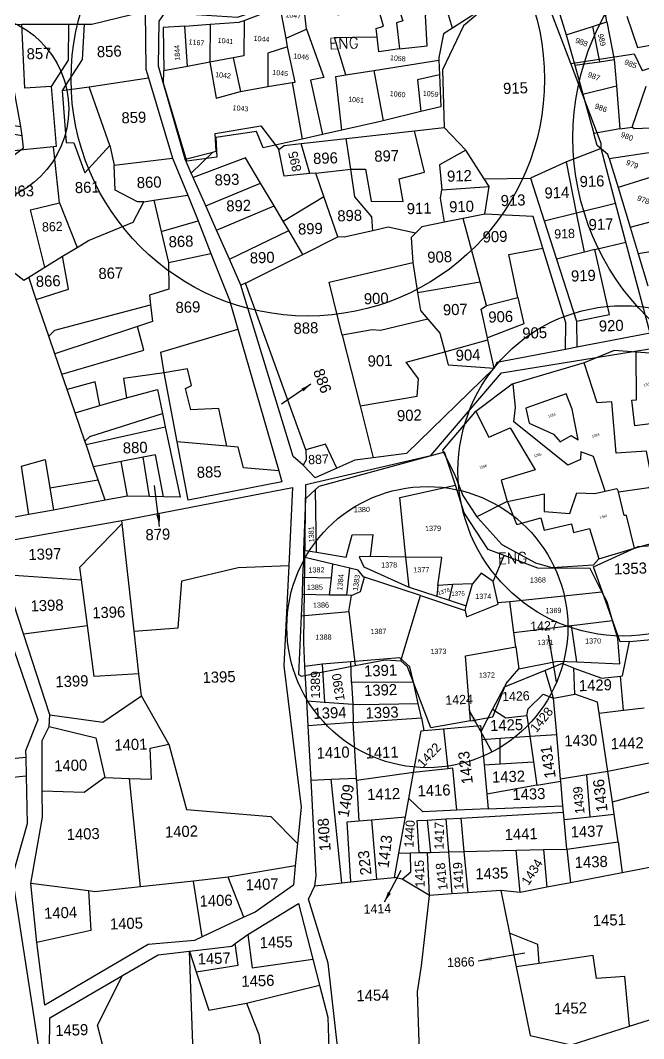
# Model space of a CAD drawing. Header units: metres. Extents: x 261324 to 273196, y 2168580 to 2176145.
# Drawn here: x 262591 to 263002, y 2170232 to 2170903 of the extents above; entities that cross this region are included whole.
import ezdxf

# ---------------------------------------------------------------- set-up
doc = ezdxf.new("R2010")
doc.units = ezdxf.units.M
for name, color, linetype in [('011', 3, 'Continuous'), ('OFF', 1, 'Continuous'), ('POLY_PARCEL', 6, 'Continuous'), ('POLY_ROAD', 30, 'Continuous'), ('SYM_ARROW', 1, 'Continuous'), ('TEXT_MAPIN', 7, 'Continuous'), ('TEXT_PARCEL', 7, 'Continuous')]:
    doc.layers.add(name, color=color, linetype=linetype)
doc.styles.get("Standard").update_dxf_attribs({"font": 'simplex.shx'})
doc.styles.add('TEXT_MAP', font='KRDEV050.TTF', dxfattribs={"height": 1.8})
doc.dimstyles.get("Standard").update_dxf_attribs({"dimtxt": 0.18, "dimasz": 0.18, "dimexe": 0.18, "dimexo": 0.0625, "dimgap": 0.09, "dimtad": 0, "dimtih": 1, "dimtoh": 1, "dimdec": 4, "dimzin": 0, "dimdsep": 46, "dimtxsty": 'Standard', "dimcen": 0.09, "dimadec": 0, "dimazin": 0, "dimtfac": 1, "dimtdec": 4, "dimtofl": 0, "dimtmove": 0, "dimatfit": 3, "dimfxl": 1, "dimtolj": 1, "dimtzin": 0, "dimarcsym": 0})

# ---------------------------------------------------------------- blocks, each defined once
blk = doc.blocks.new('ef')
at = {"layer": 'POLY_PARCEL'}
for points in [[(264852.3, 2166455.7), (264926.2, 2166469.8), (264935.6, 2166432.2)], [(264788.4, 2166443.6), (264806.1, 2166446.9)], [(264806.1, 2166446.9), (264852.3, 2166455.7)], [(264806.1, 2166446.9), (264821.1, 2166405.3), (264861.5, 2166414.8)], [(264852.3, 2166455.7), (264861.5, 2166414.8)], [(264688, 2166417.8), (264722, 2166430.9), (264731.7, 2166432.8)], [(264731.7, 2166432.8), (264766.1, 2166439.3)], [(264731.7, 2166432.8), (264764.3, 2166355.1)], [(264766.1, 2166439.3), (264788.4, 2166443.6)], [(264795.7, 2166369.1), (264766.1, 2166439.3)], [(264795.7, 2166369.1), (264812.8, 2166376.8), (264788.4, 2166443.6)], [(264896.9, 2166423.1), (264935.6, 2166432.2)], [(264935.6, 2166432.2), (264944.2, 2166398.1), (264905.4, 2166387.9)], [(264665.4, 2166409.1), (264688, 2166417.8)], [(264688, 2166417.8), (264702, 2166390.7), (264729.2, 2166334.5), (264720.3, 2166330.8), (264729.6, 2166293.4)], [(264861.5, 2166414.8), (264896.9, 2166423.1)], [(264861.5, 2166414.8), (264869.7, 2166378.5)], [(264896.9, 2166423.1), (264905.4, 2166387.9)], [(264578.2, 2166356.4), (264616.3, 2166390.2), (264665.4, 2166409.1)], [(264694.9, 2166306.9), (264692, 2166318.7), (264701.9, 2166323.5), (264665.4, 2166409.1)], [(264905.4, 2166387.9), (264869.7, 2166378.5)], [(264869.7, 2166378.5), (264851, 2166373.6), (264802.7, 2166333.3)], [(264548.5, 2166332.4), (264555.3, 2166336), (264578.2, 2166356.4)], [(264590.8, 2166305), (264578.2, 2166356.4)], [(264729.6, 2166293.4), (264769.2, 2166303), (264761, 2166346.7), (264764.3, 2166355.1)], [(264764.3, 2166355.1), (264788.1, 2166365.7)], [(264788.1, 2166365.7), (264795.7, 2166369.1)], [(264802.7, 2166333.3), (264788.1, 2166365.7)], [(264498.4, 2166306.2), (264548.5, 2166332.4)], [(264562.6, 2166287.8), (264548.5, 2166332.4)], [(264802.7, 2166333.3), (264790.5, 2166323.1), (264788.1, 2166287.8), (264788.7, 2166283.9)], [(264449.5, 2166294.2), (264491.4, 2166302.5), (264498.4, 2166306.2)], [(264498.4, 2166306.2), (264504.6, 2166254.6), (264489.3, 2166249.7)], [(264562.6, 2166287.8), (264590.8, 2166305)], [(264590.8, 2166305), (264624.8, 2166237.8), (264606, 2166231.5), (264633.5, 2166154.7)], [(264656.4, 2166245.7), (264633, 2166297.9), (264694.9, 2166306.9)], [(264729.6, 2166293.4), (264699.7, 2166285.4), (264694.9, 2166306.9)], [(264413, 2166287), (264382.1, 2166280.9), (264390.8, 2166217.9)], [(264413, 2166287), (264449.5, 2166294.2)], [(264424.7, 2166228.8), (264413, 2166287)], [(264449.5, 2166294.2), (264456, 2166238.9)], [(264566.5, 2166275.5), (264562.6, 2166287.8)], [(264696.1, 2166257.1), (264788.7, 2166283.9)], [(264788.7, 2166283.9), (264792.4, 2166262.9)], [(264566.5, 2166275.5), (264539.1, 2166262.9), (264545, 2166214.6)], [(264579.7, 2166224.7), (264583.8, 2166225.9), (264566.5, 2166275.5)], [(264656.4, 2166245.7), (264696.1, 2166257.1)], [(264696.1, 2166257.1), (264718.8, 2166185.9)], [(264792.4, 2166262.9), (264761.4, 2166251.8), (264771.8, 2166206.1)], [(264792.4, 2166262.9), (264800.3, 2166216.9), (264771.8, 2166206.1)], [(264456, 2166238.9), (264424.7, 2166228.8)], [(264489.3, 2166249.7), (264456, 2166238.9)], [(264456, 2166238.9), (264472.2, 2166187.9), (264506.2, 2166202.3)], [(264489.3, 2166249.7), (264506.2, 2166202.3)], [(264660.7, 2166164.6), (264642.1, 2166241.5), (264656.4, 2166245.7)], [(264424.7, 2166228.8), (264390.8, 2166217.9)], [(264545, 2166214.6), (264579.7, 2166224.7)], [(264579.7, 2166224.7), (264604.8, 2166144.3)], [(264604.8, 2166144.3), (264549.4, 2166124.2), (264537, 2166147.1), (264479, 2166130.8), (264483.8, 2166102.3), (264440.7, 2166091.2), (264392.5, 2166200), (264390.8, 2166217.9)], [(264506.2, 2166202.3), (264545, 2166214.6)], [(264771.8, 2166206.1), (264718.8, 2166185.9)], [(264718.8, 2166185.9), (264711, 2166182.9), (264660.7, 2166164.6)], [(264660.7, 2166164.6), (264633.5, 2166154.7)], [(264633.5, 2166154.7), (264604.8, 2166144.3)]]:
    blk.add_lwpolyline(points, dxfattribs=at)
at = {"layer": 'TEXT_PARCEL', "style": 'TEXT_MAP'}
for s, height, rotation, p in [('1054', 7.5, 1.9239, (264877.6, 2166436.8)), ('1053', 7.5, 1.9239, (264820.3, 2166425.6)), ('1051', 7.5, 1.9239, (264750.9, 2166395.4)), ('1052', 7.5, 109.8065, (264799.6, 2166392.5)), ('1056', 7.5, 1.9239, (264870.3, 2166396.7)), ('1055', 7.5, 1.9239, (264908.4, 2166405)), ('1057', 7.5, 1.9239, (264823.2, 2166381.5)), ('1049', 6.25, 1.9239, (264688.8, 2166363.1)), ('1050', 7.5, 1.9239, (264722.2, 2166367.7)), ('1047', 7.5, 1.9239, (264557.6, 2166318.3)), ('1048', 7.5, 1.9239, (264614.2, 2166330.1)), ('1044', 7.5, 1.9239, (264515.6, 2166278.3)), ('1058', 7.5, 1.9239, (264717.4, 2166275.2)), ('1167', 7.5, 1.9239, (264421.8, 2166261.2)), ('1041', 7.5, 1.9239, (264463.7, 2166268.8)), ('1046', 7.5, 1.9239, (264576.6, 2166259.9)), ('1844', 7.5, 100.8811, (264412.9, 2166236.1)), ('1045', 7.5, 1.9239, (264549.1, 2166232.2)), ('1059', 7.5, 1.9239, (264771.7, 2166229.5)), ('1042', 7.5, 1.9239, (264466.4, 2166218.5)), ('1060', 7.5, 1.9239, (264723.7, 2166223)), ('1061', 7.5, 1.9239, (264664.3, 2166207.2)), ('1043', 7.5, 1.9239, (264497.9, 2166173.6))]:
    blk.add_text(s, height=height, rotation=rotation, dxfattribs=at).set_placement(p)
blk = doc.blocks.new('YX')
at = {"layer": 'OFF'}
blk.add_lwpolyline([(264484.4, 2165487.5), (264479.2, 2165486.5)], dxfattribs=at)
at = {"layer": 'POLY_PARCEL'}
for points in [[(264477.7, 2165588.7), (264447.2, 2165611.9), (264413.7, 2165559.9), (264413.6, 2165559.2)], [(264470.8, 2165550.9), (264477.7, 2165588.7)], [(264502.9, 2165546.5), (264493, 2165577), (264477.7, 2165588.7)], [(264413.6, 2165559.2), (264411, 2165547)], [(264470.8, 2165550.9), (264413.6, 2165559.2)], [(264483.2, 2165549.1), (264470.8, 2165550.9)], [(264411, 2165547), (264405.9, 2165523.2)], [(264411, 2165547), (264429.7, 2165544.9)], [(264427.4, 2165521.3), (264429.7, 2165544.9)], [(264429.7, 2165544.9), (264446.1, 2165543.1)], [(264445.5, 2165519.7), (264446.1, 2165543.1)], [(264446.1, 2165543.1), (264477.3, 2165539.6), (264478.1, 2165516.9)], [(264483.2, 2165549.1), (264502.9, 2165546.5)], [(264484.2, 2165497.8), (264483.2, 2165549.1)], [(264518.4, 2165496.7), (264502.9, 2165546.5)], [(264405.9, 2165523.2), (264401.1, 2165500.8)], [(264405.9, 2165523.2), (264427.4, 2165521.3)], [(264425.4, 2165500.9), (264427.4, 2165521.3)], [(264427.4, 2165521.3), (264445.5, 2165519.7)], [(264445.5, 2165519.7), (264478.1, 2165516.9)], [(264478.1, 2165516.9), (264478.7, 2165501.1)], [(264401.1, 2165500.8), (264387.8, 2165438), (264480.6, 2165446.7)], [(264425.4, 2165500.9), (264401.1, 2165500.8)], [(264478.7, 2165501.1), (264425.4, 2165500.9)], [(264478.7, 2165501.1), (264479.2, 2165486.5)], [(264484.2, 2165497.8), (264518.4, 2165496.7)], [(264484.4, 2165487.5), (264484.2, 2165497.8)], [(264521.1, 2165485.5), (264518.4, 2165496.7)], [(264479.2, 2165486.5), (264480.6, 2165446.7)], [(264480.6, 2165446.7), (264501.3, 2165448.7), (264524.6, 2165471.2), (264521.1, 2165485.5)], [(264521.1, 2165485.5), (264484.4, 2165487.5)]]:
    blk.add_lwpolyline(points, dxfattribs=at)
at = {"layer": 'TEXT_PARCEL', "style": 'TEXT_MAP'}
for s, height, rotation, p in [('858 iS', 7.5, 1.9239, (264440.4, 2165570.7)), ('1069', 7.5, 352.5698, (264424.1, 2165547.9)), ('1062', 6.25, 1.9239, (264473.7, 2165553.1)), ('1071', 6.25, 79.2549, (264420.2, 2165523.8)), ('1070', 6.25, 46.8854, (264432.5, 2165521.7)), ('1068', 7.5, 1.9239, (264448.8, 2165526.7)), ('1067', 7.5, 1.9239, (264437.3, 2165506.3)), ('1063', 7.5, 1.9239, (264486.5, 2165507.6)), ('1072', 6.25, 1.9239, (264405.2, 2165505.1)), ('1064', 6.25, 1.9239, (264490.3, 2165489)), ('1066', 7.5, 1.9239, (264422.9, 2165468.6)), ('1065', 7.5, 1.9239, (264489, 2165466.1))]:
    blk.add_text(s, height=height, rotation=rotation, dxfattribs=at).set_placement(p)
blk = doc.blocks.new('DBVS')
at = {"layer": 'POLY_PARCEL'}
for points in [[(264257.9, 2165104.9), (264288.4, 2165070.5), (264316.2, 2165088.7)], [(264219.9, 2165073.3), (264235.6, 2165086.7)], [(264235.6, 2165086.7), (264229.8, 2165095.8)], [(264235.6, 2165086.7), (264265.1, 2165042.9)], [(264171.5, 2165071.2), (264190.7, 2165048.6)], [(264190.7, 2165048.6), (264219.9, 2165073.3)], [(264219.9, 2165073.3), (264247.6, 2165032.3)], [(264190.7, 2165048.6), (264217.8, 2165014.4)], [(264247.6, 2165032.3), (264265.1, 2165042.9)], [(264265.1, 2165042.9), (264282.2, 2165010.6)], [(264217.8, 2165014.4), (264247.6, 2165032.3)], [(264217.8, 2165014.4), (264243.5, 2164981.9)], [(264324, 2164966.3), (264320.2, 2165026)], [(264243.5, 2164981.9), (264282.2, 2165010.6)], [(264282.2, 2165010.6), (264309.4, 2164957.7)], [(264243.5, 2164981.9), (264278.5, 2164937.8)], [(264348.5, 2164975.2), (264327.6, 2164965.3), (264324, 2164966.3)], [(264309.4, 2164957.7), (264278.5, 2164937.8)], [(264309.4, 2164957.7), (264324, 2164966.3)], [(264311.5, 2164914.2), (264364.4, 2164946.6)], [(264311.5, 2164914.2), (264307.9, 2164918.5), (264289, 2164924.5), (264278.5, 2164937.8)], [(264380.9, 2164917.8), (264338.2, 2164882.1)], [(264311.5, 2164914.2), (264338.2, 2164882.1)], [(264338.2, 2164882.1), (264374.8, 2164838)], [(264374.8, 2164838), (264417.5, 2164871.1)], [(264469.5, 2164852.1), (264399.4, 2164808.3)], [(264374.8, 2164838), (264399.4, 2164808.3)], [(264399.4, 2164808.3), (264428.9, 2164772.8)]]:
    blk.add_lwpolyline(points, dxfattribs=at)
at = {"layer": 'TEXT_PARCEL', "style": 'TEXT_MAP'}
for s, rotation, p in [('989', 305.9362, (264230.7, 2165066.1)), ('988', 1.9239, (264205.7, 2165043.6)), ('985', 1.9239, (264279.8, 2165042)), ('987', 1.9239, (264239.7, 2165006.6)), ('986', 1.9239, (264265.4, 2164970.3)), ('980', 1.9239, (264313.9, 2164947.9)), ('979', 1.9239, (264335.4, 2164915.2)), ('978', 1.9239, (264368.7, 2164875.9))]:
    blk.add_text(s, height=7.5, rotation=rotation, dxfattribs=at).set_placement(p)
blk = doc.blocks.new('GZAE')
at = {"layer": 'POLY_PARCEL'}
for points in [[(262783.5, 2167342.2), (262767.1, 2167389.5), (262587.2, 2167337.1), (262582.7, 2167332.7)], [(262582.7, 2167332.7), (262568.6, 2167319), (262567.3, 2167245.2)], [(262585.7, 2167242.5), (262582.7, 2167332.7)], [(262714.2, 2167237.8), (262704, 2167323.2), (262783.5, 2167342.2)], [(262855.4, 2167242.5), (262832.4, 2167250.7), (262797, 2167303.1), (262783.5, 2167342.2)], [(262840.2, 2167204.9), (262855.4, 2167242.5)], [(262996.8, 2167193.3), (262979.2, 2167226.4), (262904.2, 2167225.2), (262855.4, 2167242.5)], [(262567.1, 2167234.8), (262566.6, 2167205.7)], [(262714.2, 2167237.8), (262663, 2167237.5)], [(262761.1, 2167198.1), (262765.9, 2167238), (262714.2, 2167237.8)], [(262719.9, 2167194.7), (262714.2, 2167237.8)], [(262608, 2167205.4), (262609.8, 2167225.6)], [(262630.5, 2167181.4), (262633.9, 2167220.5)], [(262840.2, 2167204.9), (262822.9, 2167216.8), (262810.6, 2167201.3)], [(262566.6, 2167205.7), (262566.2, 2167181.2)], [(262608, 2167205.4), (262566.6, 2167205.7)], [(262605.8, 2167181.3), (262608, 2167205.4)], [(262637, 2167181.4), (262650, 2167187.1), (262655.2, 2167207.7)], [(262761.1, 2167198.1), (262759.9, 2167182.4)], [(262782.3, 2167199.5), (262761.1, 2167198.1)], [(262777.5, 2167177), (262782.3, 2167199.5)], [(262810.6, 2167201.3), (262782.3, 2167199.5)], [(262802.1, 2167169.4), (262810.6, 2167201.3)], [(262847.7, 2167174.9), (262840.2, 2167204.9)], [(262709.8, 2167088.6), (262736.3, 2167183)], [(262864.6, 2167177), (262996.8, 2167193.3)], [(263012.8, 2167152.2), (263004.5, 2167178.7), (262996.8, 2167193.3)], [(262566.2, 2167181.2), (262565.7, 2167150.9)], [(262605.8, 2167181.3), (262566.2, 2167181.2)], [(262630.5, 2167181.4), (262605.8, 2167181.3)], [(262637, 2167181.4), (262630.5, 2167181.4)], [(262633.7, 2167158.4), (262637, 2167181.4)], [(262800.8, 2167162.8), (262802.8, 2167153.5), (262848.2, 2167172.9), (262847.7, 2167174.9)], [(262847.7, 2167174.9), (262864.6, 2167177)], [(262871.5, 2167132.6), (262864.6, 2167177)], [(262565.7, 2167150.9), (262633.7, 2167158.4)], [(262633.7, 2167158.4), (262644.4, 2167080.7)], [(262565.7, 2167150.9), (262563.1, 2167066.6), (262567.3, 2167064.2), (262644.4, 2167080.7)], [(262871.5, 2167132.6), (262954.2, 2167144.1)], [(262954.2, 2167144.1), (263012.8, 2167152.2)], [(262962.7, 2167091.9), (262954.2, 2167144.1)], [(262962.7, 2167091.9), (263024.7, 2167090), (263020.9, 2167126.3), (263012.8, 2167152.2)], [(262874.7, 2167112), (262871.5, 2167132.6)], [(262811.6, 2167004.4), (262802.4, 2167097.5), (262874.7, 2167112)], [(262874.7, 2167112), (262879.5, 2167080.4)], [(262644.4, 2167080.7), (262687.1, 2167089.8), (262709.8, 2167088.6)], [(262811.6, 2167004.4), (262754.9, 2166993.3), (262719.4, 2167080.3), (262709.8, 2167088.6)], [(262811.6, 2167004.4), (262843.4, 2167010.6), (262861.5, 2167058.9), (262879.5, 2167080.4)], [(262879.5, 2167080.4), (262934.8, 2167092.3), (262962.7, 2167091.9)]]:
    blk.add_lwpolyline(points, dxfattribs=at)
at = {"layer": 'POLY_ROAD'}
for points in [[(262585.7, 2167242.5), (262628.4, 2167236.1), (262636.6, 2167268.4), (262666.5, 2167269.4), (262663, 2167237.5)], [(262567.3, 2167245.2), (262567.1, 2167234.8)], [(262567.3, 2167245.2), (262585.7, 2167242.5)], [(262609.8, 2167225.6), (262567.1, 2167234.8)], [(262663, 2167237.5), (262647.3, 2167237.1), (262654.1, 2167222.8), (262718.2, 2167195.2), (262719.9, 2167194.7)], [(262633.9, 2167220.5), (262609.8, 2167225.6)], [(262655.2, 2167207.7), (262654.3, 2167208), (262646.2, 2167217.9), (262633.9, 2167220.5)], [(262736.3, 2167183), (262655.2, 2167207.7)], [(262719.9, 2167194.7), (262759.9, 2167182.4)], [(262736.3, 2167183), (262800.8, 2167162.8)], [(262759.9, 2167182.4), (262777.5, 2167177)], [(262777.5, 2167177), (262802.1, 2167169.4)], [(262800.8, 2167162.8), (262802.1, 2167169.4)]]:
    blk.add_lwpolyline(points, dxfattribs=at)
at = {"layer": 'TEXT_PARCEL', "style": 'TEXT_MAP'}
for s, height, rotation, p in [('1380', 7.5, 1.9239, (262638.5, 2167300.8)), ('1381', 7.5, 94.0093, (262582.4, 2167256.8)), ('1379', 7.5, 1.9239, (262741.2, 2167275.6)), ('1378', 7.5, 1.9239, (262679.1, 2167221.9)), ('1382', 7.5, 1.9239, (262574.8, 2167213)), ('1377', 7.5, 1.9239, (262725.5, 2167215.9)), ('1368', 7.5, 1.9239, (262893.1, 2167204.3)), ('1384', 7.5, 85.3016, (262623.7, 2167188.1)), ('1383', 7.5, 82.7817, (262646.1, 2167187.7)), ('1385', 7.5, 1.9239, (262573, 2167188)), ('1376', 5.83, 18.602, (262762.1, 2167183.9)), ('1375', 6.25, 1.9239, (262780.8, 2167183.3)), ('1374', 7.5, 1.9239, (262815.1, 2167179.4)), ('1386', 7.5, 1.9239, (262582.3, 2167162.5)), ('1369', 7.5, 1.9239, (262916.3, 2167160.9)), ('1388', 7.5, 1.9239, (262586.8, 2167116.6)), ('1387', 7.5, 1.9239, (262665.4, 2167126.3)), ('1370', 7.5, 1.9239, (262974.1, 2167118.2)), ('1371', 7.5, 1.9239, (262905.6, 2167114.9)), ('1373', 7.5, 1.9239, (262752.1, 2167099.2)), ('1372', 7.5, 1.9239, (262822.4, 2167066.4))]:
    blk.add_text(s, height=height, rotation=rotation, dxfattribs=at).set_placement(p)
blk = doc.blocks.new('AF')
at = {"layer": 'POLY_PARCEL'}
for points in [[(266063.3, 2165280.2), (266060.3, 2165280.1), (265936.6, 2165228.5)], [(266248.6, 2164904.2), (266240.7, 2165012.8), (266208.3, 2165035.4), (266201.7, 2165013.7), (266160.5, 2165006.8), (266038.1, 2165170.9), (266053, 2165210.3), (266063.3, 2165280.2)], [(266283.4, 2165288), (266063.3, 2165280.2)], [(266440.7, 2165281.1), (266378.3, 2165301.9), (266283.4, 2165288)], [(266286.9, 2164892.9), (266377.7, 2164882.9), (266390.6, 2164888.8), (266397.4, 2164988.6), (266309, 2165005.2), (266333.6, 2165156.4), (266290.6, 2165164), (266283.4, 2165288)], [(266561, 2165104.6), (266550.8, 2165049.7), (266382.5, 2165069.9), (266392.8, 2165145.9), (266406.6, 2165143.3), (266440.7, 2165281.1)], [(266517, 2165255.1), (266440.7, 2165281.1)], [(266517, 2165255.1), (266479.3, 2165122.8), (266561, 2165104.6)], [(266588.7, 2165203.1), (266570.7, 2165216.8), (266517, 2165255.1)], [(265936.6, 2165228.5), (265932, 2165226.6), (265811.9, 2165141.7), (265829.4, 2165058.5), (265836.6, 2164997.1), (265861.8, 2164925.4)], [(265936.6, 2165228.5), (265954.5, 2165145.5), (266023, 2165156), (266063.2, 2165017), (265958.1, 2165012.3), (265959.5, 2164947.3)], [(266156.1, 2165079.4), (266192.1, 2165089.7), (266208.9, 2165071.6), (266214.8, 2165164.3), (266208.2, 2165212.9), (266082.4, 2165200.7), (266081.2, 2165156), (266142.2, 2165105.9), (266156.1, 2165079.4)], [(266561, 2165104.6), (266588.7, 2165203.1)], [(266763.9, 2165159.5), (266675.3, 2165177.2), (266588.7, 2165203.1)], [(266763.9, 2165159.5), (266748.7, 2165088.4), (266561, 2165104.6)], [(266847.3, 2165005.6), (266844.9, 2165061.6), (266835.4, 2165115.4), (266819.6, 2165144.4), (266763.9, 2165159.5)], [(266472.5, 2164823), (266482.1, 2164867.8), (266559.9, 2164871.3), (266573.2, 2164983.1), (266647.9, 2164969.5), (266648.4, 2164920.4), (266730.4, 2164916), (266739.3, 2164999.2), (266847.3, 2165005.6)], [(266845.9, 2164758.1), (266856.9, 2164782), (266847.3, 2165005.6)], [(265959.5, 2164947.3), (265861.8, 2164925.4)], [(265959.5, 2164947.3), (265961.1, 2164943.1), (265970.2, 2164874.4), (265974.5, 2164873.4), (266044.8, 2164875.4), (266044.8, 2164837.6), (266128.4, 2164835.8), (266127.4, 2164809.6), (266176.4, 2164808.3), (266181.4, 2164715)], [(265959.5, 2164947.3), (265965.3, 2164946.2), (266072.1, 2164941.3), (266059.1, 2164890.6), (266130.6, 2164866.3), (266166.6, 2164920.5), (266217.6, 2164905.3), (266248.6, 2164904.2)], [(265861.8, 2164925.4), (265863.3, 2164921.2), (265912.8, 2164827.8), (265995.9, 2164750.3), (266039.9, 2164724.7), (266161.7, 2164701.8), (266181.4, 2164715)], [(266248.6, 2164904.2), (266284.3, 2164903.1), (266286.9, 2164892.9)], [(266291.6, 2164718.6), (266292.6, 2164818.7), (266285.5, 2164821), (266286.9, 2164892.9)], [(266411.2, 2164722.5), (266416.2, 2164821.3), (266472.5, 2164823)], [(266472.5, 2164823), (266557.5, 2164803.5)], [(266557.5, 2164803.5), (266556.7, 2164798.7), (266554.3, 2164716.8)], [(266557.5, 2164803.5), (266647.8, 2164804.5), (266722.8, 2164787.5), (266768.9, 2164759.9)], [(266845.9, 2164758.1), (266812.2, 2164749.8), (266821, 2164778.2), (266780.7, 2164783.7), (266768.9, 2164759.9)], [(266768.9, 2164759.9), (266753.9, 2164729.9), (266554.3, 2164716.8)], [(266845.9, 2164758.1), (266823.3, 2164705.1), (266554.4, 2164711.3)], [(266181.4, 2164715), (266291.6, 2164718.6)], [(266291.6, 2164718.6), (266411.2, 2164722.5)], [(266554.4, 2164711.3), (266463.5, 2164713.3), (266440.5, 2164716), (266411.2, 2164722.5)], [(266554.3, 2164716.8), (266554.4, 2164711.3)]]:
    blk.add_lwpolyline(points, dxfattribs=at)
at = {"layer": 'TEXT_PARCEL', "style": 'TEXT_MAP'}
for s, p in [('1364', (266140.2, 2165157.3)), ('1362', (266437.6, 2165176)), ('1361', (266518.6, 2165162.7)), ('1360', (266646.1, 2165135.5)), ('1366', (265904.8, 2165060.5)), ('1363', (266251.3, 2165067.5)), ('1365', (266070.2, 2165053.8)), ('1355', (266467.1, 2164974.3)), ('1359', (266713.5, 2164856)), ('1354', (266213.3, 2164828.7)), ('1356', (266460.4, 2164758.4)), ('1357', (266623.3, 2164756)), ('1358', (266782.3, 2164724.5))]:
    blk.add_text(s, height=7.5, rotation=1.9239, dxfattribs=at).set_placement(p)
blk = doc.blocks.new('TEXTARROW')
blk.add_leader([(0, 0), (8.64, 0)], dimstyle='Standard', override={"dimtxt": 2.5, "dimasz": 2.5, "dimexe": 1.25, "dimexo": 0.625, "dimgap": 0.625, "dimtad": 1, "dimtih": 0, "dimtoh": 0, "dimzin": 8, "dimcen": 2.5, "dimtofl": 1})
blk = doc.blocks.new('SD')
at = {"layer": 'POLY_PARCEL'}
for points in [[(262928.53, 2165824.4), (262890.15, 2165819.03), (262873.15, 2165804.98), (262858.9, 2165775.11), (262860.02, 2165736.18)], [(262945.6, 2165779.39), (262928.53, 2165824.4)], [(262594.49, 2165764.22), (262576.62, 2165762.96), (262574.73, 2165806.19)], [(262606.34, 2165806.24), (262606.06, 2165781.84), (262594.49, 2165764.22)], [(262616.75, 2165806.26), (262615.57, 2165782.36), (262601.91, 2165761.35)], [(262945.6, 2165779.39), (262988.54, 2165786.01), (262993.78, 2165774.7), (263013.79, 2165780.68), (263031.25, 2165754.76), (263049.84, 2165754.28), (263061.72, 2165742.74), (263185.96, 2165786.26)], [(262966.16, 2165721.99), (262966.09, 2165725.37), (262945.6, 2165779.39)], [(262620.13, 2165764.01), (262660.28, 2165769.85)], [(262594.49, 2165764.22), (262597.85, 2165723.62), (262596, 2165723.43)], [(262601.91, 2165761.35), (262620.13, 2165764.01)], [(262601.91, 2165761.35), (262604.61, 2165726.25), (262609.7, 2165725.98), (262617.23, 2165705.91), (262634.08, 2165724.37)], [(262634.08, 2165724.37), (262620.13, 2165764.01)], [(262703.8, 2165719.76), (262706.01, 2165720.34), (262705.39, 2165732.25), (262736.17, 2165737.48), (262748.23, 2165721.5)], [(262793.79, 2165728.89), (262840.07, 2165733.98)], [(262796.91, 2165708.27), (262806.88, 2165708.21), (262810.7, 2165686.47), (262832.38, 2165686.31), (262829.65, 2165701.69), (262846.75, 2165706.02), (262840.07, 2165733.98)], [(262840.07, 2165733.98), (262860.02, 2165736.18)], [(262860.02, 2165736.18), (262874.59, 2165720.88)], [(262763.47, 2165725.55), (262793.79, 2165728.89)], [(262796.91, 2165708.27), (262793.79, 2165728.89)], [(262596, 2165723.43), (262557.74, 2165719.62), (262546.78, 2165716.78)], [(262600, 2165685.6), (262596, 2165723.43)], [(262634.08, 2165724.37), (262637.03, 2165710.91)], [(262685.04, 2165714.89), (262703.8, 2165719.76)], [(262689.14, 2165705.63), (262703.8, 2165719.76)], [(262748.23, 2165721.5), (262751.89, 2165724.27), (262763.47, 2165725.55)], [(262769.25, 2165705.16), (262751.93, 2165703.51), (262748.23, 2165721.5)], [(262769.25, 2165705.16), (262763.47, 2165725.55)], [(262874.59, 2165720.88), (262856.79, 2165711.01), (262858.46, 2165694.27)], [(262887.15, 2165701.53), (262874.59, 2165720.88)], [(262966.16, 2165721.99), (262942.74, 2165712.96)], [(262975.87, 2165685.19), (262966.16, 2165721.99)], [(262637.03, 2165710.91), (262676.46, 2165715.69)], [(262735.96, 2165698.82), (262725.84, 2165715.92), (262690.5, 2165702.55)], [(262942.74, 2165712.96), (262918.34, 2165702.03)], [(262949.56, 2165678.65), (262942.74, 2165712.96)], [(262657.09, 2165686.17), (262652.89, 2165686.25), (262637.81, 2165694.14), (262637.03, 2165710.91)], [(262773.31, 2165705.55), (262796.91, 2165708.27)], [(262811.89, 2165666.59), (262811.05, 2165676.06), (262799.77, 2165689.38), (262796.91, 2165708.27)], [(262773.31, 2165705.55), (262769.25, 2165705.16)], [(262778.79, 2165689.72), (262773.31, 2165705.55)], [(262887.15, 2165701.53), (262918.34, 2165702.03)], [(262890.45, 2165696.45), (262887.15, 2165701.53)], [(262918.34, 2165702.03), (262927.63, 2165673.2)], [(262698.97, 2165683.39), (262735.96, 2165698.82)], [(262745.06, 2165683.45), (262735.96, 2165698.82)], [(262860.15, 2165672.24), (262857.55, 2165688.47), (262858.46, 2165694.27)], [(262858.46, 2165694.27), (262890.45, 2165696.45)], [(262887.59, 2165677.72), (262890.45, 2165696.45)], [(262590.17, 2165642.05), (262580.49, 2165680.75), (262600, 2165685.6)], [(262600, 2165685.6), (262611.93, 2165655.42)], [(262611.93, 2165655.42), (262619.65, 2165660.15), (262649.75, 2165672.43), (262657.09, 2165686.17)], [(262657.09, 2165686.17), (262663.8, 2165687.21)], [(262663.8, 2165687.21), (262686.75, 2165690.77)], [(262663.8, 2165687.21), (262668.81, 2165666.04)], [(262751.2, 2165673.07), (262778.79, 2165689.72)], [(262788.24, 2165662.45), (262778.79, 2165689.72)], [(262949.56, 2165678.65), (262975.87, 2165685.19)], [(262982.88, 2165658.63), (262975.87, 2165685.19)], [(262706.22, 2165667), (262745.06, 2165683.45)], [(262751.2, 2165673.07), (262745.06, 2165683.45)], [(262927.63, 2165673.2), (262949.56, 2165678.65)], [(262954.87, 2165651.94), (262949.56, 2165678.65)], [(262668.81, 2165666.04), (262693.69, 2165673.28)], [(262754.97, 2165666.72), (262751.2, 2165673.07)], [(262860.15, 2165672.24), (262844.98, 2165669.21), (262840.62, 2165664.88)], [(262872.82, 2165674.77), (262860.15, 2165672.24)], [(262887.59, 2165677.72), (262872.82, 2165674.77)], [(262884.25, 2165631.96), (262872.82, 2165674.77)], [(262926.75, 2165654.72), (262920.15, 2165676.16), (262887.59, 2165677.72)], [(262927.63, 2165673.2), (262936.01, 2165647.19)], [(262668.81, 2165666.04), (262673.75, 2165645.18)], [(262714.86, 2165647.45), (262754.97, 2165666.72)], [(262764.54, 2165650.55), (262754.97, 2165666.72)], [(262811.89, 2165666.59), (262792.5, 2165662.18), (262788.24, 2165662.45)], [(262840.62, 2165664.88), (262822.12, 2165668.92), (262811.89, 2165666.59)], [(262840.62, 2165664.88), (262837.63, 2165661.9), (262838.79, 2165645.1)], [(262764.54, 2165650.55), (262788.24, 2165662.45)], [(262961.82, 2165653.69), (262982.88, 2165658.63)], [(262999.1, 2165597.17), (262982.88, 2165658.63)], [(262602.17, 2165649.42), (262611.93, 2165655.42)], [(262673.75, 2165645.18), (262702.42, 2165651.29)], [(262909.77, 2165621.45), (262903.71, 2165650.42), (262926.75, 2165654.72)], [(262941.88, 2165586.26), (262942.24, 2165604.37), (262926.75, 2165654.72)], [(262954.87, 2165651.94), (262936.01, 2165647.19)], [(262949.49, 2165605.33), (262971.69, 2165609.79), (262961.82, 2165653.69)], [(262961.82, 2165653.69), (262954.87, 2165651.94)], [(262584.36, 2165620.32), (262606.16, 2165627.15), (262602.17, 2165649.42)], [(262590.17, 2165642.05), (262602.17, 2165649.42)], [(262673.75, 2165645.18), (262673.91, 2165627.23), (262660.78, 2165623.03), (262661.58, 2165616.5)], [(262725.83, 2165631.12), (262764.54, 2165650.55)], [(262791.02, 2165595.93), (262782.24, 2165631.94), (262838.79, 2165645.1)], [(262838.79, 2165645.1), (262842.01, 2165624.73)], [(262936.01, 2165647.19), (262949.49, 2165605.33)], [(262563.62, 2165643.03), (262575.89, 2165633.28), (262579.25, 2165635.34)], [(262579.25, 2165635.34), (262590.17, 2165642.05)], [(262584.36, 2165620.32), (262579.25, 2165635.34)], [(262725.83, 2165631.12), (262722.68, 2165629.78)], [(262766.35, 2165518.56), (262725.83, 2165631.12)], [(262842.01, 2165624.73), (262884.25, 2165631.96)], [(262888.5, 2165616.02), (262884.25, 2165631.96)], [(262842.01, 2165624.73), (262843.92, 2165612.62), (262848.9, 2165606.83)], [(262592.83, 2165595.46), (262584.36, 2165620.32)], [(262592.83, 2165595.46), (262596.92, 2165599.44), (262661.58, 2165616.5)], [(262661.58, 2165616.5), (262662.92, 2165605.42), (262652.74, 2165602.05)], [(262888.5, 2165616.02), (262909.77, 2165621.45)], [(262909.77, 2165621.45), (262913.92, 2165603.59), (262889.22, 2165594.18)], [(262889.22, 2165594.18), (262885.05, 2165613.48), (262888.5, 2165616.02)], [(262848.9, 2165606.83), (262817, 2165599.23), (262811.23, 2165599.7), (262791.02, 2165595.93)], [(262848.9, 2165606.83), (262857.04, 2165597.38), (262860.34, 2165584.83)], [(262949.49, 2165605.33), (262949.69, 2165587.74)], [(262652.74, 2165602.05), (262596.88, 2165583.54)], [(262601.59, 2165569.81), (262657.1, 2165585.94), (262652.74, 2165602.05)], [(262670.66, 2165570.63), (262668.5, 2165584.72), (262720.61, 2165600.06)], [(262791.02, 2165595.93), (262803.06, 2165548.19)], [(262596.88, 2165583.54), (262592.83, 2165595.46)], [(262860.34, 2165584.83), (262889.52, 2165592.81)], [(262889.52, 2165592.81), (262889.22, 2165594.18)], [(262893.66, 2165573.7), (262889.52, 2165592.81)], [(262601.59, 2165569.81), (262596.88, 2165583.54)], [(262803.06, 2165548.19), (262841.68, 2165554.75), (262842.62, 2165566.49), (262834.28, 2165577.7), (262860.34, 2165584.83)], [(262860.34, 2165584.83), (262862.64, 2165576.05), (262893.66, 2165573.7)], [(262605.12, 2165559.52), (262601.59, 2165569.81)], [(262712.96, 2165521.02), (262707.62, 2165546.62), (262688.63, 2165545.77), (262685.24, 2165560.09), (262689.15, 2165562.21), (262686.56, 2165573.39), (262670.66, 2165570.63)], [(262627.35, 2165548.54), (262624.21, 2165564.73), (262605.12, 2165559.52)], [(262610.59, 2165543.58), (262605.12, 2165559.52)], [(262610.59, 2165543.58), (262627.35, 2165548.54)], [(262627.35, 2165548.54), (262645.32, 2165553.86)], [(262803.06, 2165548.19), (262811.88, 2165513.21)], [(262617.08, 2165524.65), (262610.59, 2165543.58)], [(262617.08, 2165524.65), (262620.38, 2165527.77), (262669.57, 2165543.24)], [(262617.89, 2165522.3), (262671.49, 2165534.15)], [(262617.89, 2165522.3), (262617.08, 2165524.65)], [(262623.04, 2165507.27), (262617.89, 2165522.3)], [(262712.96, 2165521.02), (262679.44, 2165524.01)], [(262748.14, 2165504.34), (262724.22, 2165506.53), (262720.66, 2165520.33), (262712.96, 2165521.02)], [(262787.27, 2165506.15), (262779.71, 2165522.32), (262766.35, 2165518.56)], [(262656.58, 2165513.71), (262641.66, 2165510.84)], [(262670.18, 2165486.83), (262664.81, 2165515.29), (262656.58, 2165513.71)], [(262660.86, 2165487.03), (262656.58, 2165513.71)], [(262766.35, 2165518.56), (262766.57, 2165511.94), (262764.59, 2165508.19)], [(262579.32, 2165474.99), (262574.18, 2165507.69), (262590.17, 2165512.2), (262593.35, 2165493.06)], [(262641.66, 2165510.84), (262623.04, 2165507.27)], [(262626.1, 2165498.33), (262623.04, 2165507.27)], [(262645.83, 2165487.35), (262641.66, 2165510.84)], [(262593.35, 2165493.06), (262626.1, 2165498.33)], [(262593.35, 2165493.06), (262595.85, 2165478.05)], [(262630.78, 2165484.68), (262626.1, 2165498.33)], [(262614.71, 2165430.82), (262613.58, 2165439.41), (262642.37, 2165468.82)], [(262642.37, 2165468.82), (262642.13, 2165470.99)], [(262650.37, 2165396.12), (262642.37, 2165468.82)], [(262985.14, 2165388.95), (262978.85, 2165388.84), (262960.73, 2165439.47), (262990.87, 2165453.24), (263017.07, 2165454.99), (263043.21, 2165462.55)], [(262650.37, 2165396.12), (262680.07, 2165398.52), (262682.65, 2165430.2), (262720.66, 2165439.18), (262754.8, 2165440.48)], [(262562.47, 2165434.61), (262614.71, 2165430.82)], [(262618.79, 2165399.99), (262614.71, 2165430.82)], [(262575.53, 2165394.5), (262618.79, 2165399.99)], [(262653.54, 2165367.37), (262623.35, 2165365.51), (262618.79, 2165399.99)], [(262653.54, 2165367.37), (262650.37, 2165396.12)], [(262985.14, 2165388.95), (263002.35, 2165390.63)], [(262978.98, 2165365.56), (262980.25, 2165365.7), (262985.14, 2165388.95)], [(262838.98, 2165361.7), (262836.66, 2165372.06), (262829.87, 2165378.01), (262796.71, 2165375.32)], [(262777.44, 2165373.76), (262765.77, 2165372.16)], [(262796.71, 2165375.32), (262777.44, 2165373.76)], [(262777.44, 2165373.76), (262778.84, 2165348.12)], [(262797.23, 2165361.3), (262796.71, 2165375.32)], [(262927.98, 2165369.48), (262900.42, 2165358.29), (262892.56, 2165343.37)], [(262947.42, 2165371.01), (262939.61, 2165374.19), (262927.98, 2165369.48)], [(262933.71, 2165350.7), (262927.98, 2165369.48)], [(262947.42, 2165371.01), (262966.31, 2165364.22), (262978.98, 2165365.56)], [(262948.01, 2165353.41), (262947.42, 2165371.01)], [(262655.17, 2165352.54), (262653.54, 2165367.37)], [(262981.06, 2165342.57), (262978.98, 2165365.56)], [(262838.98, 2165361.7), (262797.23, 2165361.3)], [(262797.23, 2165361.3), (262798.09, 2165346.8)], [(262842.24, 2165347.13), (262838.98, 2165361.7)], [(262593.35, 2165339.79), (262629.22, 2165334.66), (262655.17, 2165352.54)], [(262673.75, 2165319.84), (262655.17, 2165352.54)], [(262766.98, 2165348.94), (262778.84, 2165348.12)], [(262778.84, 2165348.12), (262798.09, 2165346.8)], [(262915.59, 2165338.95), (262916.66, 2165343.44), (262926.66, 2165353.5), (262933.71, 2165350.7)], [(262933.71, 2165350.7), (262948.01, 2165353.41)], [(262935.82, 2165326.3), (262933.71, 2165350.7)], [(262964.54, 2165340.66), (262963.44, 2165348.1), (262948.01, 2165353.41)], [(262798.09, 2165346.8), (262802.87, 2165346.47), (262842.24, 2165347.13)], [(262798.09, 2165346.8), (262798.38, 2165334.47)], [(262844.41, 2165337.46), (262842.24, 2165347.13)], [(262892.56, 2165343.37), (262884.73, 2165328.51)], [(262892.56, 2165343.37), (262901.46, 2165337.46), (262915.59, 2165338.95)], [(262964.54, 2165340.66), (262981.06, 2165342.57)], [(262981.06, 2165342.57), (262994.99, 2165344.18)], [(262798.38, 2165334.47), (262767.86, 2165332.2)], [(262798.38, 2165334.47), (262844.41, 2165337.46)], [(262800.44, 2165296.7), (262798.38, 2165334.47)], [(262844.41, 2165337.46), (262846.05, 2165328.85)], [(262915.59, 2165338.95), (262917.62, 2165325.07)], [(262970.38, 2165301.24), (262964.54, 2165340.66)], [(262592.94, 2165331.92), (262624.36, 2165324.05), (262630.53, 2165297.33)], [(262839.08, 2165300.69), (262844.17, 2165328.69), (262846.05, 2165328.85)], [(262846.05, 2165328.85), (262859.32, 2165330.03)], [(262859.32, 2165330.03), (262884.38, 2165332.26), (262884.73, 2165328.51)], [(262859.32, 2165330.03), (262862.15, 2165303.04)], [(262884.73, 2165328.51), (262885.24, 2165322.89)], [(262885.24, 2165322.89), (262897.7, 2165323.73)], [(262885.24, 2165322.89), (262886.81, 2165305.8)], [(262897.67, 2165306.4), (262897.7, 2165323.73)], [(262897.7, 2165323.73), (262917.62, 2165325.07)], [(262917.62, 2165325.07), (262935.82, 2165326.3)], [(262917.62, 2165325.07), (262920.16, 2165307.65)], [(262938.45, 2165296.06), (262935.82, 2165326.3)], [(262647.05, 2165296.71), (262661.98, 2165296.15), (262661.07, 2165317.19), (262673.75, 2165319.84)], [(262673.75, 2165319.84), (262685.62, 2165275.69), (262742.53, 2165270.92), (262760.64, 2165252.79)], [(262550.9, 2165308.6), (262576.99, 2165311.23)], [(262897.67, 2165306.4), (262920.16, 2165307.65)], [(262920.16, 2165307.65), (262922.44, 2165291.99)], [(262999.42, 2165307.1), (262970.38, 2165301.24)], [(262839.08, 2165300.69), (262800.52, 2165295.24)], [(262835.86, 2165282.97), (262839.08, 2165300.69)], [(262862.15, 2165303.04), (262839.08, 2165300.69)], [(262868.33, 2165275.1), (262865.53, 2165303.39), (262862.15, 2165303.04)], [(262886.81, 2165305.8), (262897.67, 2165306.4)], [(262886.81, 2165305.8), (262888.63, 2165285.92)], [(262970.38, 2165301.24), (262956.2, 2165298.94)], [(262973.44, 2165280.57), (262970.38, 2165301.24)], [(262480.63, 2165296.13), (262537.09, 2165294.52), (262577.26, 2165298.5)], [(262630.53, 2165297.33), (262616.48, 2165287.13), (262588.21, 2165288.24)], [(262630.53, 2165297.33), (262647.05, 2165296.71)], [(262654.46, 2165223.49), (262647.05, 2165296.71)], [(262769.78, 2165295.47), (262783.36, 2165296.02)], [(262783.36, 2165296.02), (262800.44, 2165296.7)], [(262790.47, 2165226.05), (262783.36, 2165296.02)], [(262800.52, 2165295.24), (262800.44, 2165296.7)], [(262800.52, 2165295.24), (262802.1, 2165267.89)], [(262922.44, 2165291.99), (262938.57, 2165294.58)], [(262956.2, 2165298.94), (262938.45, 2165296.06)], [(262938.57, 2165294.58), (262938.45, 2165296.06)], [(262940.01, 2165277.96), (262938.57, 2165294.58)], [(262958.32, 2165270.63), (262956.2, 2165298.94)], [(262922.44, 2165291.99), (262888.63, 2165285.92)], [(262973.44, 2165280.57), (263001.67, 2165288.21)], [(262833.61, 2165270.58), (262835.86, 2165282.97)], [(262868.33, 2165275.1), (262845.41, 2165274.12), (262835.86, 2165282.97)], [(262888.63, 2165285.92), (262889.54, 2165276)], [(262974.67, 2165272.26), (262973.44, 2165280.57)], [(262889.54, 2165276), (262868.33, 2165275.1)], [(262871.01, 2165269.76), (262940.39, 2165273.69)], [(262889.54, 2165276), (262940.01, 2165277.96)], [(262940.39, 2165273.69), (262940.01, 2165277.96)], [(262940.8, 2165268.88), (262940.39, 2165273.69)], [(262796.66, 2165226.69), (262794.22, 2165267.22), (262802.1, 2165267.89)], [(262802.1, 2165267.89), (262810.66, 2165268.62)], [(262810.66, 2165268.62), (262833.61, 2165270.58)], [(262810.66, 2165268.62), (262814.1, 2165228.49)], [(262829.16, 2165246.13), (262833.61, 2165270.58)], [(262842.74, 2165246.45), (262841.4, 2165268.09), (262848.2, 2165268.48)], [(262848.2, 2165268.48), (262860.97, 2165269.2)], [(262848.2, 2165268.48), (262850.57, 2165246.63)], [(262860.97, 2165269.2), (262871.01, 2165269.76)], [(262860.97, 2165269.2), (262862.71, 2165246.92)], [(262871.01, 2165269.76), (262873.07, 2165247.17)], [(262940.8, 2165268.88), (262958.32, 2165270.63)], [(262942.54, 2165248.82), (262940.8, 2165268.88)], [(262958.32, 2165270.63), (262974.67, 2165272.26)], [(262977.41, 2165253.75), (262974.67, 2165272.26)], [(262942.54, 2165248.82), (262977.41, 2165253.75)], [(262977.41, 2165253.75), (262979.94, 2165232.72)], [(262826.18, 2165229.74), (262829.16, 2165246.13)], [(262829.16, 2165246.13), (262836.98, 2165246.31)], [(262831.32, 2165228.47), (262837.21, 2165233.58), (262836.98, 2165246.31)], [(262836.98, 2165246.31), (262842.74, 2165246.45)], [(262842.74, 2165246.45), (262848.53, 2165246.59)], [(262848.53, 2165246.59), (262850.57, 2165246.63)], [(262849.89, 2165217.4), (262848.53, 2165246.59)], [(262850.57, 2165246.63), (262862.71, 2165246.92)], [(262862.71, 2165246.92), (262873.07, 2165247.17)], [(262862.71, 2165246.92), (262864.93, 2165218.56)], [(262873.07, 2165247.17), (262908.49, 2165248.01)], [(262873.07, 2165247.17), (262875.61, 2165219.28)], [(262908.49, 2165248.01), (262926.92, 2165248.45)], [(262911.09, 2165219.57), (262908.49, 2165248.01)], [(262926.92, 2165248.45), (262942.54, 2165248.82)], [(262926.92, 2165248.45), (262929.14, 2165223.02)], [(262942.54, 2165248.82), (262945.11, 2165226.07)], [(263009.18, 2165238.31), (262979.94, 2165232.72)], [(262759.14, 2165237.64), (262713.77, 2165229.98)], [(262979.94, 2165232.72), (262945.11, 2165226.07)], [(262619.43, 2165220.77), (262580.37, 2165225.83)], [(262690.24, 2165227.28), (262654.46, 2165223.49)], [(262713.77, 2165229.98), (262690.24, 2165227.28)], [(262696.19, 2165189.66), (262690.24, 2165227.28)], [(262724.41, 2165202.84), (262713.77, 2165229.98)], [(262772.35, 2165224.18), (262790.47, 2165226.05)], [(262790.47, 2165226.05), (262796.66, 2165226.69)], [(262796.66, 2165226.69), (262814.1, 2165228.49)], [(262814.1, 2165228.49), (262826.18, 2165229.74)], [(262831.32, 2165228.47), (262826.18, 2165229.74)], [(262849.89, 2165217.4), (262831.32, 2165228.47)], [(262945.11, 2165226.07), (262929.14, 2165223.02)], [(262619.43, 2165220.77), (262621.02, 2165194.01), (262584.43, 2165185.97)], [(262654.46, 2165223.49), (262623.59, 2165220.23), (262619.43, 2165220.77)], [(262864.93, 2165218.56), (262849.89, 2165217.4)], [(262875.61, 2165219.28), (262864.93, 2165218.56)], [(262898.08, 2165220.78), (262875.61, 2165219.28)], [(262898.08, 2165220.78), (262903.84, 2165192.03)], [(262911.09, 2165219.57), (262898.08, 2165220.78)], [(262929.14, 2165223.02), (262911.09, 2165219.57)], [(262844.63, 2165057.37), (262841.71, 2165152.51), (262844.4, 2165170.08), (262849.89, 2165217.4)], [(262727.12, 2165191.31), (262730, 2165168.75), (262770.98, 2165174.51)], [(262923.78, 2165171.59), (262923.03, 2165184.33), (262903.84, 2165192.03)], [(262903.84, 2165192.03), (262908.37, 2165169.38)], [(262692.08, 2165166.14), (262720.45, 2165170.61), (262718.56, 2165185.22)], [(262687.52, 2165179.97), (262692.08, 2165166.14)], [(262696.93, 2165062.23), (262690.63, 2165092.44), (262687.52, 2165179.97)], [(262984.94, 2165129.07), (262981.78, 2165162.8), (262962.57, 2165161.26), (262960.47, 2165176.86), (262923.78, 2165171.59)], [(262923.78, 2165171.59), (262908.37, 2165169.38)], [(262908.37, 2165169.38), (262917.7, 2165122.82), (262945.47, 2165116.58), (262984.94, 2165129.07)], [(262593, 2165112.26), (262628.82, 2165116.93), (262625.31, 2165130.16), (262642.29, 2165163.53)], [(262692.08, 2165166.14), (262700.7, 2165140.07), (262726.06, 2165144.93)], [(262726.06, 2165144.93), (262775.44, 2165157.08)], [(262726.06, 2165144.93), (262734.43, 2165123.72), (262740.75, 2165082.1)], [(262984.94, 2165129.07), (263034.04, 2165144.61)]]:
    blk.add_lwpolyline(points, dxfattribs=at)
at = {"layer": 'POLY_ROAD'}
for points in [[(262685.04, 2165714.89), (262666.96, 2165777.91), (262667.57, 2165808.17), (262671.6, 2165814.16), (262720.53, 2165810.93), (262763, 2165825.36), (262793.3, 2165843.94), (262879.23, 2165858.64), (262930.59, 2165860.69)], [(262616.75, 2165806.26), (262621.98, 2165806.27), (262658.09, 2165815.01), (262658.55, 2165775.76), (262660.28, 2165769.85)], [(262539.98, 2165806.12), (262574.73, 2165806.19)], [(262574.73, 2165806.19), (262606.34, 2165806.24)], [(262606.34, 2165806.24), (262616.75, 2165806.26)], [(262660.28, 2165769.85), (262676.46, 2165715.69)], [(262676.46, 2165715.69), (262686.75, 2165690.77)], [(262689.14, 2165705.63), (262685.04, 2165714.89)], [(262690.5, 2165702.55), (262689.14, 2165705.63)], [(262698.97, 2165683.39), (262690.5, 2165702.55)], [(262686.75, 2165690.77), (262693.69, 2165673.28)], [(262706.22, 2165667), (262698.97, 2165683.39)], [(262693.69, 2165673.28), (262702.42, 2165651.29)], [(262714.86, 2165647.45), (262706.22, 2165667)], [(262702.42, 2165651.29), (262714.96, 2165619.69), (262720.61, 2165600.06)], [(262722.68, 2165629.78), (262714.86, 2165647.45)], [(262764.59, 2165508.19), (262757.88, 2165514.14), (262722.68, 2165629.78)], [(262579.32, 2165474.99), (262552.52, 2165470.02), (262515.75, 2165621.19)], [(262720.61, 2165600.06), (262748.14, 2165504.34)], [(262999.1, 2165597.17), (262949.69, 2165587.74)], [(262765.77, 2165372.16), (262764.92, 2165388.47), (262766.52, 2165495.07), (262850.88, 2165514.73), (262898.76, 2165570.56), (263004.42, 2165587.58), (263035.37, 2165581.03), (263084.01, 2165580.43)], [(262941.88, 2165586.26), (262895.61, 2165577.43), (262893.66, 2165573.7)], [(262949.69, 2165587.74), (262941.88, 2165586.26)], [(262670.66, 2165570.63), (262643.31, 2165566.91), (262645.32, 2165553.86)], [(262679.44, 2165524.01), (262670.66, 2165570.63)], [(262893.66, 2165573.7), (262834.4, 2165516.1), (262811.88, 2165513.21)], [(262645.32, 2165553.86), (262666.14, 2165559.46), (262669.57, 2165543.24)], [(262669.57, 2165543.24), (262671.49, 2165534.15)], [(262671.49, 2165534.15), (262681.55, 2165486.59), (262670.18, 2165486.83)], [(262748.14, 2165504.34), (262750.26, 2165496.98), (262686.84, 2165484.68), (262679.44, 2165524.01)], [(262811.88, 2165513.21), (262799.62, 2165511.64), (262787.27, 2165506.15)], [(262787.27, 2165506.15), (262772.69, 2165499.68), (262764.59, 2165508.19)], [(262642.13, 2165470.99), (262757.35, 2165493.05), (262754.8, 2165440.48)], [(262645.83, 2165487.35), (262630.78, 2165484.68)], [(262660.86, 2165487.03), (262645.83, 2165487.35)], [(262670.18, 2165486.83), (262660.86, 2165487.03)], [(262630.78, 2165484.68), (262595.85, 2165478.05)], [(262595.85, 2165478.05), (262579.32, 2165474.99)], [(262555.61, 2165455.66), (262642.13, 2165470.99)], [(262754.8, 2165440.48), (262751.52, 2165372.76), (262763.05, 2165277.13), (262760.64, 2165252.79)], [(262575.53, 2165394.5), (262562.47, 2165434.61)], [(262593.35, 2165339.79), (262575.53, 2165394.5)], [(262569.08, 2165383.63), (262585.21, 2165336.39), (262576.9, 2165315.36), (262576.99, 2165311.23)], [(262766.98, 2165348.94), (262765.77, 2165372.16)], [(262767.86, 2165332.2), (262766.98, 2165348.94)], [(262592.94, 2165331.92), (262593.35, 2165339.79)], [(262588.21, 2165288.24), (262588.1, 2165322.33), (262592.94, 2165331.92)], [(262769.78, 2165295.47), (262767.86, 2165332.2)], [(262576.99, 2165311.23), (262577.26, 2165298.5)], [(262577.26, 2165298.5), (262577.95, 2165266.01), (262567.73, 2165230.2)], [(262772.35, 2165224.18), (262773.16, 2165230.81), (262769.78, 2165295.47)], [(262580.37, 2165225.83), (262588.27, 2165270.54), (262588.21, 2165288.24)], [(262760.64, 2165252.79), (262759.14, 2165237.64)], [(262759.14, 2165237.64), (262757.85, 2165224.63), (262731.89, 2165206.33), (262724.41, 2165202.84)], [(262567.73, 2165230.2), (262587.98, 2165099.02), (262585.24, 2165096.03), (262574.31, 2165069.41), (262514.81, 2165091.46), (262470.61, 2165100.62)], [(262584.43, 2165185.97), (262580.37, 2165225.83)], [(262793.95, 2165043.46), (262794.72, 2165051.48), (262781.34, 2165171.79), (262767.97, 2165215.15), (262772.35, 2165224.18)], [(262727.12, 2165191.31), (262761.34, 2165212.18), (262770.98, 2165174.51)], [(262724.41, 2165202.84), (262696.19, 2165189.66)], [(262718.56, 2165185.22), (262727.12, 2165191.31)], [(262696.19, 2165189.66), (262690.96, 2165187.22), (262659.58, 2165184.59), (262589.84, 2165143.56), (262584.43, 2165185.97)], [(262687.52, 2165179.97), (262716.24, 2165183.27), (262718.56, 2165185.22)], [(262642.29, 2165163.53), (262666.46, 2165177.54), (262687.52, 2165179.97)], [(262770.98, 2165174.51), (262775.44, 2165157.08)], [(262593.27, 2165135.11), (262642.29, 2165163.53)], [(262775.44, 2165157.08), (262781, 2165135.36), (262782.61, 2165084.96)], [(262593, 2165112.26), (262593.27, 2165135.11)]]:
    blk.add_lwpolyline(points, dxfattribs=at)
at = {"layer": 'SYM_ARROW'}
for p, xscale, yscale, zscale, rotation in [((262769.94, 2165562.92), 2.770728148760761, 2.770728148760761, 2.770728148760761, 213.995508213229), ((262667.58, 2165466.97), 3.230074157923915, 3.230074157923915, 3.230074157923915, 96.82957282258505), ((262930.14, 2165393.3), 3.712689810885774, 3.712689810885774, 3.712689810885774, 279.763422895632), ((262876.37, 2165342.9), 3.763678984489611, 3.763678984489611, 3.763678984489611, 298.8331423027226), ((262819.43, 2165213.14), 2.800857109765364, 2.800857109765364, 2.800857109765364, 62.37936032712221), ((262882.74, 2165173.28), 3.701926550054961, 3.701926550054961, 3.701926550054961, 9.962311466735029)]:
    blk.add_blockref('TEXTARROW', p, dxfattribs=dict(at, xscale=xscale, yscale=yscale, zscale=zscale, rotation=rotation))
at = {"layer": 'TEXT_MAPIN'}
for p in [(262782.52, 2165789.22), (262896.15, 2165441.29)]:
    blk.add_text('ENG', height=7.5, rotation=1.92392, dxfattribs=at).set_placement(p)
at = {"layer": 'TEXT_PARCEL', "style": 'TEXT_MAP'}
for s, height, rotation, p in [('857', 7.5, 1.92392, (262578.05, 2165782.4)), ('856', 7.5, 1.92392, (262625.54, 2165783.82)), ('915', 7.5, 1.92392, (262900.03, 2165758.84)), ('859', 7.5, 1.92392, (262642.11, 2165739.15)), ('895', 6.25, 102.89236, (262763.72, 2165707.24)), ('896', 7.5, 1.92392, (262771.59, 2165711.6)), ('897', 7.5, 1.92392, (262812.96, 2165713.09)), ('912', 7.5, 1.92392, (262862.11, 2165699.56)), ('861', 7.5, 1.92392, (262610.6, 2165692.01)), ('860', 7.5, 1.92392, (262652.43, 2165695.37)), ('893', 7.5, 1.92392, (262705.03, 2165697.12)), ('916', 7.5, 1.92392, (262951.7, 2165695.88)), ('863', 7.5, 1.92392, (262566.21, 2165689.5)), ('914', 7.5, 1.92392, (262927.96, 2165688.19)), ('892', 7.5, 1.92392, (262712.92, 2165679.55)), ('911', 7.5, 1.92392, (262834.88, 2165677.64)), ('910', 7.5, 1.92392, (262863.52, 2165678.86)), ('913', 7.5, 1.92392, (262898.35, 2165683.07)), ('898', 7.5, 1.92392, (262787.94, 2165672.82)), ('862', 6.25, 1.92392, (262588.35, 2165666.12)), ('899', 7.5, 1.92392, (262761.36, 2165663.95)), ('917', 7.5, 1.92392, (262957.77, 2165666.82)), ('909', 7.5, 1.92392, (262886.14, 2165658.52)), ('918', 6.25, 1.92392, (262934.52, 2165661.15)), ('868', 7.5, 1.92392, (262673.95, 2165655.41)), ('890', 7.5, 1.92392, (262728.78, 2165644.45)), ('908', 7.5, 1.92392, (262848.72, 2165644.84)), ('867', 7.5, 1.92392, (262626.47, 2165634)), ('919', 7.5, 1.92392, (262945.83, 2165632.11)), ('866', 7.5, 1.92392, (262584.17, 2165628.7)), ('900', 7.5, 1.92392, (262805.84, 2165616.78)), ('869', 7.5, 1.92392, (262678.58, 2165611.02)), ('907', 7.5, 1.92392, (262859.28, 2165609.29)), ('906', 7.5, 1.92392, (262889.95, 2165604.4)), ('888', 7.5, 1.92392, (262758.31, 2165596.82)), ('920', 7.5, 1.92392, (262964.62, 2165598.31)), ('905', 7.5, 1.92392, (262912.9, 2165593.49)), ('901', 7.5, 1.92392, (262808.37, 2165574.72)), ('904', 7.5, 1.92392, (262867.88, 2165578.55)), ('886', 7.5, 290.38203, (262771.24, 2165571.71)), ('902', 7.5, 1.92392, (262828.19, 2165537.84)), ('880', 7.5, 1.92392, (262642.88, 2165516.15)), ('887', 6.25, 1.92392, (262768.1, 2165508.81)), ('885', 7.5, 1.92392, (262692.84, 2165499.63)), ('879', 7.5, 1.92392, (262658.15, 2165457.51)), ('1397', 7.5, 1.92392, (262579.01, 2165444.2)), ('1353', 7.5, 1.92392, (262974.7, 2165434.19)), ('1398', 7.5, 1.92392, (262580.46, 2165409.5)), ('1396', 7.5, 1.92392, (262622.14, 2165404.81)), ('1427', 6.25, 1.92392, (262918.11, 2165396.08)), ('1395', 7.5, 1.92392, (262696.66, 2165361.07)), ('1389', 6.25, 90.45312, (262775.98, 2165350.62)), ('1391', 7.5, 1.92392, (262805.83, 2165365.37)), ('1399', 7.5, 1.92392, (262597.24, 2165358.28)), ('1390', 6.25, 98.13562, (262792.66, 2165349.46)), ('1429', 7.5, 1.92392, (262950.95, 2165355.37)), ('1392', 7.5, 1.92392, (262805.83, 2165352.21)), ('1426', 6.25, 1.92392, (262899.06, 2165348.69)), ('1424', 6.25, 1.92392, (262860.73, 2165346.35)), ('1394', 7.5, 1.92392, (262771.62, 2165336.79)), ('1393', 7.5, 1.92392, (262806.81, 2165336.99)), ('1428', 6.25, 50.83091, (262922.18, 2165327.05)), ('1425', 7.5, 1.92392, (262890.96, 2165328.5)), ('1401', 7.5, 1.92392, (262637.03, 2165315.46)), ('1430', 7.5, 1.92392, (262941.05, 2165318.09)), ('1442', 7.5, 1.92392, (262972.44, 2165316.14)), ('1410', 7.5, 1.92392, (262773.72, 2165309.97)), ('1411', 7.5, 1.92392, (262806.82, 2165309.99)), ('1422', 6.25, 46.8854, (262845.5, 2165303.4)), ('1423', 7.5, 97.01028, (262879.25, 2165293.23)), ('1431', 7.5, 97.94095, (262935.2, 2165297.13)), ('1400', 7.5, 1.92392, (262596.36, 2165301.44)), ('1432', 7.5, 1.92392, (262892.23, 2165293.66)), ('1436', 7.5, 96.69396, (262970.26, 2165274.31)), ('1409', 7.5, 79.70749, (262795.01, 2165269.93)), ('1412', 7.5, 1.92392, (262807.83, 2165281.97)), ('1416', 7.5, 1.92392, (262841.87, 2165284.41)), ('1433', 7.5, 1.92392, (262905.99, 2165281.89)), ('1439', 6.25, 95.2949, (262954.68, 2165272.81)), ('1408', 7.5, 93.93616, (262783.1, 2165247.78)), ('1440', 6.25, 86.72253, (262838.96, 2165249.71)), ('1417', 6.25, 88.82574, (262859.3, 2165248.51)), ('1403', 7.5, 1.92392, (262604.78, 2165255.09)), ('1402', 7.5, 1.92392, (262671.18, 2165256.71)), ('1441', 7.5, 1.92392, (262900.73, 2165254.8)), ('1437', 7.5, 1.92392, (262945.34, 2165256.59)), ('1413', 7.5, 83.38186, (262822.14, 2165235.7)), ('223', 7.5, 96.694, (262810.69, 2165231.72)), ('1415', 6.25, 91.92392, (262846.58, 2165222.99)), ('1418', 6.25, 96.59699, (262862.21, 2165221.47)), ('1419', 6.25, 93.25796, (262872.85, 2165221.61)), ('1434', 6.25, 57.32536, (262916.72, 2165223.78)), ('1438', 7.5, 1.92392, (262948.1, 2165235.98)), ('1435', 7.5, 1.92392, (262880.9, 2165228.32)), ('1407', 7.5, 1.92392, (262725.68, 2165221)), ('1406', 7.5, 1.92392, (262694.55, 2165210.02)), ('1414', 6.25, 1.92392, (262805.37, 2165205.12)), ('1404', 7.5, 1.92392, (262589.47, 2165201.89)), ('1451', 7.5, 1.92392, (262960.28, 2165196.71)), ('1405', 7.5, 1.92392, (262633.94, 2165194.61)), ('1455', 7.5, 1.92392, (262735.14, 2165181.9)), ('1457', 7.5, 1.92392, (262693.22, 2165170.96)), ('1866', 6.25, 1.92392, (262861.76, 2165169.06)), ('1456', 7.5, 1.92392, (262722.76, 2165155.82)), ('1454', 7.5, 1.92392, (262800.49, 2165146)), ('1452', 7.5, 1.92392, (262933.96, 2165137.13)), ('1459', 7.5, 1.92392, (262596.94, 2165122.65))]:
    blk.add_text(s, height=height, rotation=rotation, dxfattribs=at).set_placement(p)

msp = doc.modelspace()

# ---------------------------------------------------------------- linework, layer by layer
for centre, radius in [((262780.21, 2170864.23), 156.09), ((263121.89, 2170825.55), 166.83), ((262988.12, 2170606.11), 108.87), ((262859.04, 2170503.1), 92.65)]:
    msp.add_circle(centre, radius)
at = {"layer": '011'}
msp.add_circle((262559.89, 2170844.65), 62.64, dxfattribs=at)

# ---------------------------------------------------------------- block references
for name, p, xscale, yscale, zscale, rotation in [('SD', (7785.14, 57357.12), 0.9757903209053062, 0.9757903209053062, 0.9757903209053062, 0.03826192417426014), ('DBVS', (-253481.78, 1266223.93), 0.4775991963051637, 0.4775991963051637, 0.4775991963051637, 337.2371709367238), ('ef', (22365.81, 1218560.28), 0.4500606898006505, 0.4500606898006505, 0.4500606898006505, 352.79550539894), ('YX', (-15742.29, 1028850.46), 0.5387862862867554, 0.5387862862867554, 0.5387862862867554, 353.2667203637455), ('AF', (325064, 1689591.27), 0.2223494653682779, 0.2223494653682779, 0.2223494653682779, 14.36634238730138), ('GZAE', (123990.57, 1178157.94), 0.4590064797283618, 0.4590064797283618, 0.4590064797283618, 358.946664185608)]:
    msp.add_blockref(name, p, dxfattribs=dict(xscale=xscale, yscale=yscale, zscale=zscale, rotation=rotation))

doc.saveas('drawing.dxf')
